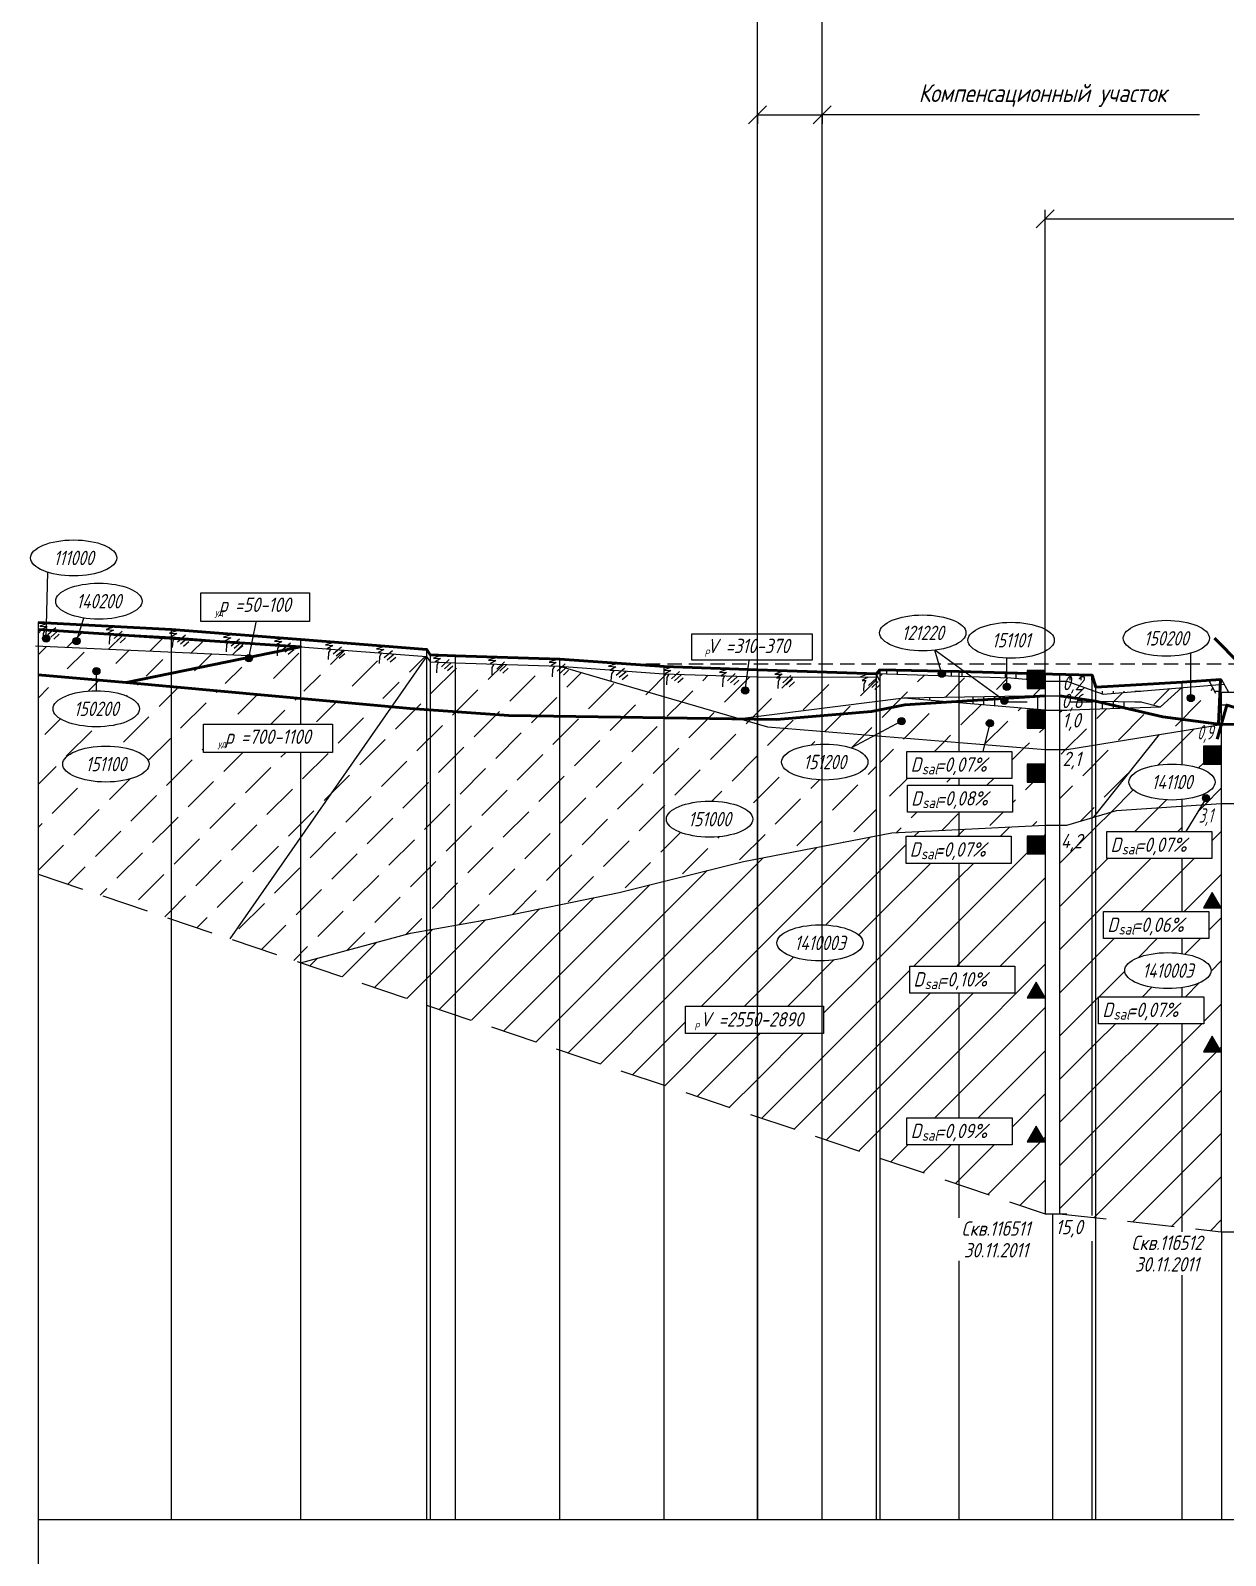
# Model space of a CAD drawing. Extents: x 27 to 1288, y -35 to 667.
# Drawn here: x 633.1 to 799.2, y 297.2 to 509.2 of the extents above; entities that cross this region are included whole.
import ezdxf
from ezdxf.enums import TextEntityAlignment as Align

# ---------------------------------------------------------------- set-up
doc = ezdxf.new("R2010")
doc.units = 0
doc.header["$PDMODE"] = 34
doc.linetypes.add('IZ_HIDDEN', pattern=[3, 2, -1])
doc.linetypes.add('ИИ27003', pattern=[9.5, 6.5, -3])
for name, color, linetype, lineweight in [('ИИ_ГЕОЛОГИЯ_025', 7, 'Continuous', 25), ('ИИ_ГЕОЛОГИЯ_050', 7, 'Continuous', 50), ('ИИ_ГЕОФИЗИКА_025', 7, 'Continuous', 25), ('ИИ_ГИДРОЛОГИЯ_025', 150, 'Continuous', 25), ('ИИ_ПРОФИЛЬ_025', 7, 'Continuous', 25)]:
    doc.layers.add(name, color=color, linetype=linetype, lineweight=lineweight)
doc.layers.add('Профиль', color=7, linetype='Continuous')
doc.layers.add('ТХ-Л', color=140, linetype='Continuous')
doc.styles.add('VNIPISIMPLEXCUR', font='simplex.shx', dxfattribs={"width": 0.8, "oblique": 15})
doc.linetypes.add('ИИ27001', pattern='A,2.5,[1,3dservice.shx,S=1.85,R=180.00002,X=0,Y=0],2.5,-1', length=6)
doc.linetypes.add('ИИ27002', pattern='A,2,-0.6,[1,3dservice.shx,S=0.6,R=30.000013,X=0.9,Y=0],-0.6,[1,3dservice.shx,S=0.6,R=-30.000013,X=0.3,Y=0],-0.6,[1,3dservice.shx,S=0.6,R=209.999975,X=-0.3,Y=0],-0.6,[1,3dservice.shx,S=0.6,R=150.000007,X=-0.9,Y=0],-0.6,2', length=7)
doc.linetypes.add('ИИ27005', pattern='A,2.5,[1,3dservice.shx,S=1.85,R=180.00002,X=0,Y=0],2.5,-2,[4,3dservice.shx,S=0.5,R=0,X=0,Y=0],-2', length=9)
doc.dimstyles.new('ИИ-1000-м-dm$0', dxfattribs={"dimtxt": 2.5, "dimasz": 2.5, "dimexe": 1.25, "dimexo": 0, "dimgap": 1, "dimtad": 1, "dimtoh": 1, "dimzin": 1, "dimdsep": 46, "dimtxsty": 'VNIPISIMPLEXCUR', "dimblk": 'OBLIQUE', "dimcen": 2.5, "dimaunit": 1, "dimazin": 0, "dimtfac": 1, "dimtmove": 1, "dimatfit": 2, "dimfxl": 1, "dimarcsym": 0})
pattern_1 = [(45, (287.0836, -1421.62), (-3, 3), [])]
pattern_2 = [(45, (290.0836, -1421.62), (-3, 3), [5, -2])]
pattern_3 = [(90, (287.0836, -1421.62), (-4.5, 4.5), [3, -6]), (90, (288.5836, -1421.62), (-4.5, 4.5), [3, -6]), (90, (290.0836, -1421.62), (-4.5, 4.5), [3, -6]), (0, (291.5836, -1421.62), (4.5, 4.5), [3, -6]), (0, (291.5836, -1420.12), (4.5, 4.5), [3, -6]), (0, (291.5836, -1418.62), (4.5, 4.5), [3, -6])]

# ---------------------------------------------------------------- blocks, each defined once
blk = doc.blocks.new('ИИ25004')
at = {"linetype": 'Continuous', "lineweight": 25}
blk.add_hatch(color=0, dxfattribs=at).paths.add_polyline_path([(-2.5, 0), (0, 0), (-1.25, 2.17)])
at = {"color": 0, "linetype": 'Continuous', "lineweight": 25}
blk.add_lwpolyline([(-2.5, 0), (0, 0), (-1.25, 2.17)], close=True, dxfattribs=at)
blk = doc.blocks.new('ИИ25010')
at = {"color": 0, "linetype": 'Continuous', "lineweight": 25}
for points in [[(0, 0), (3, 0), (0.5, -1), (2.5, -1), (1, -2), (2, -2), (1.5, -3), (1.5, -5)], [(4.94, -1.23), (2.82, -3.35)], [(5.47, -2.12), (3.7, -3.88)], [(6, -3), (4.59, -4.41)]]:
    blk.add_lwpolyline(points, dxfattribs=at)
blk = doc.blocks.new('ИИ16001')
at = {"linetype": 'Continuous', "lineweight": 25}
h = blk.add_hatch(color=0, dxfattribs=at)
edge = h.paths.add_edge_path()
edge.add_arc((0, 0), 0.5, 0, 360)
at = {"color": 0, "linetype": 'Continuous', "lineweight": 25}
blk.add_circle((0, 0), 0.5, dxfattribs=at)
blk = doc.blocks.new('ИИ25005')
at = {"linetype": 'Continuous', "lineweight": 25}
blk.add_hatch(color=0, dxfattribs=at).paths.add_polyline_path([(0, 0), (0, 2.5), (-2.5, 2.5), (-2.5, 0)])
at = {"color": 0, "linetype": 'Continuous', "lineweight": 25}
blk.add_lwpolyline([(0, 0), (0, 2.5), (-2.5, 2.5), (-2.5, 0)], close=True, dxfattribs=at)
blk = doc.blocks.new('ИИ25020')
at = {"color": 0, "linetype": 'Continuous', "lineweight": 25}
blk.add_ellipse((0, 0), major_axis=(-6, 0), ratio=0.416667, dxfattribs=at)
at = {"color": 0, "linetype": 'Continuous', "style": 'VNIPISIMPLEXCUR', "oblique": 15, "width": 0.75}
blk.add_attdef('INDEX', text='', height=2, dxfattribs=at).set_placement((0, 0), align=Align.MIDDLE_CENTER)
blk = doc.blocks.new('_Oblique')
at = {"color": 0, "linetype": 'ByBlock', "lineweight": -2}
blk.add_line((-0.5, -0.5), (0.5, 0.5), dxfattribs=at)
blk = doc.blocks.new('*D48')
at = {"layer": 'Defpoints', "color": 0, "transparency": 16777216}
for p in [(734.11, 497.67), (743.11, 497.67), (743.11, 497.49)]:
    blk.add_point(p, dxfattribs=at)
at = {"layer": 'ТХ-Л', "color": 0, "lineweight": -2, "transparency": 16777216}
for p, q in [((734.11, 497.67), (734.11, 496.24)), ((734.11, 497.49), (743.11, 497.49)), ((743.11, 497.67), (743.11, 496.24)), ((795.55, 497.49), (743.11, 497.49))]:
    blk.add_line(p, q, dxfattribs=at)
at = {"layer": 'ТХ-Л', "color": 0, "lineweight": -2, "transparency": 16777216, "xscale": 2.5, "yscale": 2.5, "zscale": 2.5, "rotation": 180}
blk.add_blockref('_Oblique', (734.11, 497.49), dxfattribs=at)
at = {"layer": 'ТХ-Л', "color": 0, "lineweight": -2, "transparency": 16777216, "xscale": 2.5, "yscale": 2.5, "zscale": 2.5}
blk.add_blockref('_Oblique', (743.11, 497.49), dxfattribs=at)
at = {"layer": 'ТХ-Л', "color": 0, "transparency": 16777216, "insert": (773.75, 500.16), "char_height": 2.5, "attachment_point": 5, "style": 'VNIPISIMPLEXCUR'}
blk.add_mtext('Компенсационный участок', dxfattribs=at)
blk = doc.blocks.new('*D54')
at = {"layer": 'Defpoints', "color": 0, "transparency": 16777216}
for p in [(834.11, 483.04), (774.11, 419.74), (834.11, 421.72)]:
    blk.add_point(p, dxfattribs=at)
at = {"layer": 'ТХ-Л', "color": 0, "lineweight": -2, "transparency": 16777216}
for p, q in [((804.11, 483.04), (812.19, 494.69)), ((812.19, 494.69), (912.26, 494.69)), ((774.11, 419.74), (774.11, 484.29)), ((834.11, 421.72), (834.11, 484.29)), ((774.11, 483.04), (834.11, 483.04))]:
    blk.add_line(p, q, dxfattribs=at)
at = {"layer": 'ТХ-Л', "color": 0, "lineweight": -2, "transparency": 16777216, "xscale": 2.5, "yscale": 2.5, "zscale": 2.5, "rotation": 180}
blk.add_blockref('_Oblique', (774.11, 483.04), dxfattribs=at)
at = {"layer": 'ТХ-Л', "color": 0, "lineweight": -2, "transparency": 16777216, "xscale": 2.5, "yscale": 2.5, "zscale": 2.5}
blk.add_blockref('_Oblique', (834.11, 483.04), dxfattribs=at)
at = {"layer": 'ТХ-Л', "color": 0, "transparency": 16777216, "insert": (862.22, 497.35), "char_height": 2.5, "attachment_point": 5, "style": 'VNIPISIMPLEXCUR'}
blk.add_mtext('Укрепление береговой траншеи трехмерными георешетками', dxfattribs=at)

msp = doc.modelspace()

# ---------------------------------------------------------------- hatches: boundary and pattern name
at = {"layer": 'ИИ_ГЕОЛОГИЯ_025'}
h = msp.add_hatch(dxfattribs=at)
h.set_pattern_fill('ИИ_СУГЛИНОК', color=256, pattern_type=2)
h.set_pattern_definition(pattern_1)
h.paths.add_polyline_path([(639.84, 425.566), (639.608, 424.818, -0.3285163), (639.959, 424.34, -1), (638.959, 424.34, -0.5054389), (639.608, 424.818), (639.84, 425.566), (636.153, 425.808), (635.429, 425.158, -0.3007819), (635.733, 424.698, -1), (634.733, 424.698, -0.1123886), (634.782, 424.914), (634.808, 425.395), (635.083, 425.878), (634.894, 425.891), (634.585, 425.907), (634.11, 425.942), (634.11, 423.652), (652.61, 422.812), (652.61, 424.726)])
h.paths.add_polyline_path([(652.61, 424.726), (652.61, 422.812), (663.108, 422.335, -0.2246754), (663.523, 422.438), (663.833, 423.988)])
h.paths.add_polyline_path([(663.833, 423.988), (663.523, 422.438, -0.1459782), (663.776, 422.305), (664.403, 422.276), (667.378, 422.883), (667.41, 423.299), (667.672, 423.736)])
h = msp.add_hatch(dxfattribs=at)
h.set_pattern_fill('ИИ_СУПЕСЬ', color=256, pattern_type=2)
h.set_pattern_definition(pattern_2)
h.paths.add_polyline_path([(688.11, 422.192), (670.61, 423.542), (670.61, 417.407), (674.219, 417.055), (683.904, 416.163)])
h.paths.add_polyline_path([(670.61, 423.542), (664.403, 422.276), (663.874, 422.168, -0.1144216), (663.925, 421.948, -1.0269666), (662.926, 421.975), (652.61, 419.87), (652.61, 419.123), (659.709, 418.469), (670.61, 417.407)])
h.paths.add_polyline_path([(652.61, 422.812), (634.11, 423.652), (634.11, 420.828), (642.217, 420.081), (642.222, 421.239, -0.4130224), (641.724, 421.739, -1), (642.724, 421.739, -0.4154058), (642.222, 421.239), (642.217, 420.081), (650.088, 419.356), (652.61, 419.87)])
h = msp.add_hatch(dxfattribs=at)
h.set_pattern_fill('ИИ_СУПЕСЬ', color=256, pattern_type=2)
h.set_pattern_definition(pattern_2)
h.paths.add_polyline_path([(662.926, 421.975, -0.2108082), (663.108, 422.335), (652.61, 422.812), (652.61, 419.87)])
h = msp.add_hatch(dxfattribs=at)
h.set_pattern_fill('ИИ_СУПЕСЬ', color=256, pattern_type=2)
h.set_pattern_definition(pattern_2)
h.paths.add_polyline_path([(670.61, 397.104), (660.746, 382.962), (670.61, 379.637)])
h.paths.add_polyline_path([(688.11, 422.192), (670.61, 397.104), (670.61, 379.637), (685.867, 383.737), (688.11, 384.137)])
h.paths.add_polyline_path([(688.61, 421.442), (688.11, 422.192), (688.11, 384.137), (688.61, 384.226)])
h.paths.add_polyline_path([(692.11, 421.292), (688.61, 421.442), (688.61, 384.226), (692.11, 384.85)])
h.paths.add_polyline_path([(706.61, 420.842), (705.88, 420.865), (705.877, 420.859), (705.377, 420.876), (705.385, 420.88), (692.11, 421.292), (692.11, 384.85), (696.843, 385.693), (706.61, 387.691)])
h = msp.add_hatch(dxfattribs=at)
h.set_pattern_fill('ИИ_СУПЕСЬ', color=256, pattern_type=2)
h.set_pattern_definition(pattern_2)
h.paths.add_polyline_path([(721.11, 416.613), (707.454, 420.596), (706.61, 419.809), (706.61, 387.691), (714.9, 389.387), (721.11, 390.934)])
h.paths.add_polyline_path([(734.11, 412.821), (721.11, 416.613), (721.11, 390.934), (732.183, 393.692), (734.11, 394.065)])
edge = h.paths.add_edge_path(flags=16)
edge.add_ellipse((727.457, 399.582), major_axis=(6, 0), ratio=0.4166667, start_angle=0, end_angle=360)
edge = h.paths.add_edge_path()
edge.add_ellipse((743.463, 407.524), major_axis=(6, 0), ratio=0.4166667, start_angle=180, end_angle=411.90948, ccw=False)
edge.add_ellipse((743.463, 407.524), major_axis=(6, 0), ratio=0.4166667, start_angle=411.90948, end_angle=540, ccw=False)
edge.add_line((747.164, 409.492), (750.361, 411.191))
edge.add_line((750.361, 411.191), (735.524, 412.408))
edge.add_line((735.524, 412.408), (734.11, 412.821))
edge.add_line((734.11, 412.821), (734.11, 394.065))
edge.add_line((734.11, 394.065), (750.61, 397.261))
edge.add_line((750.61, 397.261), (750.61, 411.171))
edge.add_line((750.61, 411.171), (750.361, 411.191))
edge.add_line((750.361, 411.191), (747.164, 409.492))
h = msp.add_hatch(dxfattribs=at)
h.set_pattern_fill('ИИ_СУПЕСЬ', color=256, pattern_type=2)
h.set_pattern_definition(pattern_2)
h.paths.add_polyline_path([(721.11, 419.792), (714.144, 420.297), (713.832, 419.787), (713.745, 418.761), (721.11, 416.613)])
h.paths.add_polyline_path([(734.11, 419.342), (729.563, 419.5), (729.552, 419.48), (729.052, 419.496), (729.085, 419.516), (721.788, 419.769), (721.782, 419.758), (721.282, 419.774), (721.301, 419.786), (721.11, 419.792), (721.11, 416.613), (731.693, 413.526), (734.11, 413.829)])
h.paths.add_polyline_path([(750.61, 419.337), (749.439, 419.338), (749.432, 419.333), (749.291, 419.338), (734.11, 419.342), (734.11, 413.829), (750.61, 415.901)])
h.paths.add_polyline_path([(762.11, 419.417), (760.118, 419.48, -0.4864881), (759.332, 419.505), (751.11, 419.768), (751.11, 415.964), (754.474, 416.386), (762.11, 416.525)])
h.paths.add_polyline_path([(768.787, 418.476), (768.787, 419.186), (763.849, 419.356), (767.596, 416.624), (774.11, 416.742), (774.11, 417.742), (771.61, 417.742), (771.61, 418.964), (769.316, 419.167), (768.787, 419.186), (768.787, 418.476, -0.4142136), (769.287, 417.976, -1), (768.287, 417.976, -0.4142136)])
h.paths.add_polyline_path([(763.849, 419.356), (762.11, 419.417), (762.11, 416.525), (767.596, 416.624)])
h = msp.add_hatch(dxfattribs=at)
h.set_pattern_fill('ИИ_ТОРФ', color=256, pattern_type=2)
h.set_pattern_definition(pattern_3)
h.paths.add_polyline_path([(759.381, 420.154), (751.11, 420.342), (751.11, 419.768), (759.332, 419.505, -0.1596654), (759.235, 419.801, -0.1986836)])
h.paths.add_polyline_path([(762.11, 420.092), (760.105, 420.138, -0.1868995), (760.235, 419.801, -0.1760759), (760.118, 419.48), (762.11, 419.417)])
h.paths.add_polyline_path([(762.867, 420.072), (762.11, 420.092), (762.11, 419.417), (763.849, 419.356)])
h.paths.add_polyline_path([(768.787, 419.913), (762.867, 420.072), (763.849, 419.356), (768.787, 419.186)])
h.paths.add_polyline_path([(771.61, 419.837), (768.787, 419.913), (768.787, 419.186), (769.316, 419.167), (771.61, 418.964)])
h.paths.add_polyline_path([(780.61, 419.592), (776.11, 419.715), (776.11, 418.742), (777.11, 418.742), (780.61, 417.488)], flags=16)
h.paths.add_polyline_path([(775.648, 416.688), (780.191, 416.369), (781.148, 419.94), (776.605, 420.259)], flags=9)
h = msp.add_hatch(dxfattribs=at)
h.set_pattern_fill('ИИ_СУПЕСЬ', color=256, pattern_type=2)
h.set_pattern_definition(pattern_2)
h.paths.add_polyline_path([(780.61, 417.488), (777.11, 418.742), (776.11, 418.742), (776.11, 416.742), (777.11, 416.742), (780.61, 416.059)])
h.paths.add_polyline_path([(793.11, 417.87), (782.146, 416.937), (781.11, 417.308), (781.11, 415.962), (787.421, 415.906), (790.124, 415.186)])
h.paths.add_polyline_path([(775.648, 416.688), (780.191, 416.369), (781.148, 419.94), (776.605, 420.259)], flags=9)
h.paths.add_polyline_path([(775.513, 414.198), (779.98, 413.88), (780.937, 417.451), (776.47, 417.77)], flags=9)
h = msp.add_hatch(dxfattribs=at)
h.set_pattern_fill('ИИ_СУПЕСЬ', color=256, pattern_type=2)
h.set_pattern_definition(pattern_2)
edge = h.paths.add_edge_path()
edge.add_line((652.61, 418.015), (646.346, 418.592))
edge.add_line((646.346, 418.592), (642.213, 418.951))
edge.add_line((642.213, 418.951), (642.206, 417.421))
edge.add_ellipse((642.196, 414.921), major_axis=(6, 0), ratio=0.4166667, start_angle=180, end_angle=449.90287, ccw=False)
edge.add_ellipse((642.196, 414.921), major_axis=(6, 0), ratio=0.4166667, start_angle=449.90287, end_angle=540, ccw=False)
edge.add_line((642.206, 417.421), (642.213, 418.951))
edge.add_line((642.213, 418.951), (634.11, 419.655))
edge.add_line((634.11, 419.655), (634.11, 391.942))
edge.add_line((634.11, 391.942), (652.61, 385.705))
edge.add_line((652.61, 385.705), (652.61, 418.015))
edge = h.paths.add_edge_path(flags=16)
edge.add_ellipse((643.541, 407.24), major_axis=(6, 0), ratio=0.4166667, start_angle=0, end_angle=360)
h.paths.add_polyline_path([(639.264, 405.874), (647.55, 405.606), (648.354, 408.606), (640.068, 408.874)], flags=8)
h = msp.add_hatch(dxfattribs=at)
h.set_pattern_fill('ИИ_СУПЕСЬ', color=256, pattern_type=2)
h.set_pattern_definition(pattern_2)
h.paths.add_polyline_path([(670.61, 416.356), (652.61, 418.015), (652.61, 385.705), (660.746, 382.962), (670.61, 397.104), (670.61, 408.871), (657.099, 408.871), (657.099, 412.776), (670.61, 412.776)])
h = msp.add_hatch(dxfattribs=at)
h.set_pattern_fill('ИИ_ТОРФ', color=256, pattern_type=2)
h.set_pattern_definition(pattern_3)
h.paths.add_polyline_path([(762.11, 416.525), (754.474, 416.386), (762.11, 415.747)])
h.paths.add_polyline_path([(774.11, 416.742), (767.596, 416.624), (768.024, 416.313, -0.725904), (768.928, 416.018, -1), (767.928, 416.018, -0.158813), (768.024, 416.313), (767.596, 416.624), (762.11, 416.525), (762.11, 415.747), (774.11, 414.742)])
h.paths.add_polyline_path([(780.61, 416.059), (777.11, 416.742), (776.11, 416.742), (776.11, 414.742), (780.61, 414.885)], flags=17)
h.paths.add_polyline_path([(787.421, 415.906), (781.11, 415.962), (781.11, 414.901), (790.124, 415.186)])
h.paths.add_polyline_path([(775.513, 414.198), (779.98, 413.88), (780.937, 417.451), (776.47, 417.77)], flags=9)
h = msp.add_hatch(dxfattribs=at)
h.set_pattern_fill('ИИ_СУПЕСЬ', color=256, pattern_type=2)
h.set_pattern_definition(pattern_2)
h.paths.add_polyline_path([(780.61, 414.885), (776.11, 414.742), (776.11, 409.242), (777.11, 409.242), (780.61, 409.813)])
h.paths.add_polyline_path([(781.11, 414.901), (780.61, 414.885), (780.61, 409.813), (781.11, 409.894)])
h.paths.add_polyline_path([(793.11, 417.87), (790.124, 415.186), (781.11, 414.901), (781.11, 409.894), (793.11, 411.85)])
h.paths.add_polyline_path([(798.59, 415.471), (797.18, 418.216), (794.355, 417.976), (794.355, 416.919, -0.4142136), (794.855, 416.419, -1), (793.855, 416.419, -0.4142136), (794.355, 416.919), (794.355, 417.976), (793.11, 417.87), (793.11, 411.85), (798.584, 412.741), (798.59, 412.763)])
h.paths.add_polyline_path([(775.513, 414.198), (779.98, 413.88), (780.937, 417.451), (776.47, 417.77)], flags=9)
h.paths.add_polyline_path([(775.623, 411.505), (779.861, 411.186), (780.818, 414.757), (776.58, 415.076)], flags=9)
h.paths.add_polyline_path([(794.383, 409.833), (798.03, 409.514), (798.987, 413.086), (795.34, 413.405)], flags=9)
h = msp.add_hatch(dxfattribs=at)
h.set_pattern_fill('ИИ_ТОРФ', color=256, pattern_type=2)
h.set_pattern_definition(pattern_3)
h.paths.add_polyline_path([(793.11, 417.87), (793.11, 418.642), (781.11, 417.942), (781.11, 417.308), (782.146, 416.937)])
h.paths.add_polyline_path([(796.838, 418.88), (794.355, 418.722), (794.355, 417.976), (797.18, 418.216)])
h.paths.add_polyline_path([(798.61, 418.992), (796.838, 418.88), (797.18, 418.216), (798.96, 418.367)])
h.paths.add_polyline_path([(798.96, 418.367), (797.18, 418.216), (798.59, 415.471), (798.59, 417.242), (799.59, 417.242)])
h = msp.add_hatch(dxfattribs=at)
h.set_pattern_fill('ИИ_СУПЕСЬ', color=256, pattern_type=2)
h.set_pattern_definition(pattern_2)
h.paths.add_polyline_path([(682.742, 414.496), (673.535, 416.086), (670.61, 416.356), (670.61, 412.776), (675.047, 412.776), (675.047, 408.871), (670.61, 408.871), (670.61, 397.104)])
h = msp.add_hatch(dxfattribs=at)
h.set_pattern_fill('ИИ_СУПЕСЬ', color=256, pattern_type=2)
h.set_pattern_definition(pattern_2)
h.paths.add_polyline_path([(734.11, 413.829), (731.693, 413.526), (734.11, 412.821)])
h.paths.add_polyline_path([(750.61, 415.901), (734.11, 413.829), (734.11, 412.821), (735.524, 412.408), (750.361, 411.191), (750.61, 411.323)])
h.paths.add_polyline_path([(762.11, 415.747), (754.474, 416.386), (751.11, 415.964), (751.11, 411.589), (753.704, 412.968, -0.1227581), (753.646, 413.203, -1), (754.646, 413.203, -0.7813276), (753.704, 412.968), (751.11, 411.589), (751.11, 411.13), (762.11, 410.227)])
h.paths.add_polyline_path([(774.11, 412.242), (771.61, 412.242), (771.61, 414.742), (774.11, 414.742), (762.11, 415.747), (762.11, 410.227), (765.668, 409.935), (766.302, 412.421, -0.3428091), (765.925, 412.905, -1), (766.925, 412.905, -0.489415), (766.302, 412.421), (765.668, 409.935), (774.11, 409.242)])
h = msp.add_hatch(dxfattribs=at)
h.set_pattern_fill('ИИ_СУГЛИНОК', color=256, pattern_type=2)
h.set_pattern_definition(pattern_1)
edge = h.paths.add_edge_path()
edge.add_line((796.09, 409.742), (798.59, 409.742))
edge.add_line((798.59, 409.742), (798.59, 412.742))
edge.add_line((798.59, 412.742), (793.11, 411.85))
edge.add_line((793.11, 411.85), (793.11, 407.176))
edge.add_ellipse((791.735, 404.743), major_axis=(6, 0), ratio=0.4166667, start_angle=283.24655, end_angle=436.75345, ccw=False)
edge.add_line((793.11, 402.309), (793.11, 401.383))
edge.add_line((793.11, 401.383), (795.904, 401.566))
edge.add_line((795.904, 401.566), (796.202, 402.062))
edge.add_arc((796.46, 402.491), 0.5, 180, 238.9952, ccw=False)
edge.add_arc((796.46, 402.491), 0.5, 0, 180, ccw=False)
edge.add_arc((796.46, 402.491), 0.5, -121.0048, 0, ccw=False)
edge.add_line((796.202, 402.062), (795.904, 401.566))
edge.add_line((795.904, 401.566), (798.59, 401.742))
edge.add_line((798.59, 401.742), (798.59, 407.242))
edge.add_line((798.59, 407.242), (796.09, 407.242))
edge.add_line((796.09, 407.242), (796.09, 409.742))
h.paths.add_polyline_path([(794.383, 409.833), (798.03, 409.514), (798.987, 413.086), (795.34, 413.405)], flags=9)
h = msp.add_hatch(dxfattribs=at)
h.set_pattern_fill('ИИ_СУПЕСЬ', color=256, pattern_type=2)
h.set_pattern_definition(pattern_2)
h.paths.add_polyline_path([(780.61, 409.824), (777.11, 409.242), (776.11, 409.242), (776.11, 398.742), (777.11, 398.742), (780.61, 399.777)])
h.paths.add_polyline_path([(781.11, 409.907), (780.61, 409.824), (780.61, 399.777), (780.791, 399.83), (781.11, 400.233)])
h.paths.add_polyline_path([(789.928, 411.371), (781.11, 409.907), (781.11, 400.233)])
h.paths.add_polyline_path([(775.671, 406.139), (779.528, 405.82), (780.485, 409.391), (776.628, 409.71)], flags=9)
h = msp.add_hatch(dxfattribs=at)
h.set_pattern_fill('ИИ_СУГЛИНОК', color=256, pattern_type=2)
h.set_pattern_definition(pattern_1)
edge = h.paths.add_edge_path()
edge.add_ellipse((791.735, 404.743), major_axis=(6, 0), ratio=0.4166667, start_angle=436.75345, end_angle=643.24655, ccw=False)
edge.add_line((793.11, 407.176), (793.11, 411.85))
edge.add_line((793.11, 411.85), (789.892, 411.325))
edge.add_line((789.892, 411.325), (781.11, 400.233))
edge.add_line((781.11, 400.233), (781.11, 399.925))
edge.add_line((781.11, 399.925), (784.029, 400.788))
edge.add_line((784.029, 400.788), (793.11, 401.383))
edge.add_line((793.11, 401.383), (793.11, 402.309))
h = msp.add_hatch(dxfattribs=at)
h.set_pattern_fill('ИИ_СУПЕСЬ', color=256, pattern_type=2)
h.set_pattern_definition(pattern_2)
h.paths.add_polyline_path([(754.889, 408.998), (762.11, 408.998), (762.11, 410.227), (751.11, 411.13), (751.11, 397.358), (752.779, 397.681), (762.11, 398.145), (762.11, 400.546), (754.959, 400.546), (754.959, 404.301), (762.11, 404.301), (762.11, 405.243), (754.889, 405.243)])
h.paths.add_polyline_path([(774.11, 409.242), (765.668, 409.935), (765.429, 408.998), (769.492, 408.998), (769.492, 405.243), (762.11, 405.243), (762.11, 404.301), (769.563, 404.301), (769.563, 400.546), (762.11, 400.546), (762.11, 398.145), (774.11, 398.742)])
h = msp.add_hatch(dxfattribs=at)
h.set_pattern_fill('ИИ_СУГЛИНОК', color=256, pattern_type=2)
h.set_pattern_definition(pattern_1)
h.paths.add_polyline_path([(793.11, 394.106), (782.674, 394.106), (782.674, 397.861), (793.11, 397.861), (793.11, 401.383), (784.029, 400.788), (781.11, 399.925), (781.11, 344.186), (793.11, 342.852), (793.11, 371.156), (781.539, 371.156), (781.539, 374.911), (796.142, 374.911), (796.142, 371.156), (793.11, 371.156), (793.11, 342.852), (798.59, 342.242), (798.59, 401.742), (795.904, 401.566), (793.677, 397.861), (797.277, 397.861), (797.277, 394.106), (793.11, 394.106), (793.11, 386.732), (796.837, 386.732), (796.837, 382.976), (782.234, 382.976), (782.234, 386.732), (793.11, 386.732)])
edge = h.paths.add_edge_path(flags=16)
edge.add_ellipse((791.165, 378.538), major_axis=(6, 0), ratio=0.4166667, start_angle=0, end_angle=360)
h.paths.add_polyline_path([(785.853, 377.172), (796.21, 376.904), (797.014, 379.904), (786.656, 380.172)], flags=24)
h.paths.add_polyline_path([(794.599, 398.282), (797.789, 397.963), (798.746, 401.535), (795.556, 401.854)], flags=9)
h = msp.add_hatch(dxfattribs=at)
h.set_pattern_fill('ИИ_СУГЛИНОК', color=256, pattern_type=2)
h.set_pattern_definition(pattern_1)
h.paths.add_polyline_path([(774.11, 394.742), (771.61, 394.742), (771.61, 397.242), (774.11, 397.242), (774.11, 398.742), (762.11, 398.145), (762.11, 397.199), (769.369, 397.199), (769.369, 393.443), (762.11, 393.443), (762.11, 379.148), (769.882, 379.148), (769.882, 375.393), (762.11, 375.393), (762.11, 358.076), (769.495, 358.076), (769.495, 354.321), (762.11, 354.321), (762.11, 348.788), (774.11, 344.742), (774.11, 354.742), (771.61, 354.742), (772.86, 356.907), (774.11, 354.742), (774.11, 374.742), (771.61, 374.742), (772.86, 376.907), (774.11, 374.742)])
h = msp.add_hatch(dxfattribs=at)
h.set_pattern_fill('ИИ_СУГЛИНОК', color=256, pattern_type=2)
h.set_pattern_definition(pattern_1)
h.paths.add_polyline_path([(777.11, 398.742), (776.11, 398.742), (776.11, 344.742), (781.11, 344.186), (781.11, 399.925)])
h.paths.add_polyline_path([(775.427, 394.728), (779.97, 394.409), (780.927, 397.981), (776.384, 398.3)], flags=9)
h = msp.add_hatch(dxfattribs=at)
h.set_pattern_fill('ИИ_СУГЛИНОК', color=256, pattern_type=2)
h.set_pattern_definition(pattern_1)
h.paths.add_polyline_path([(750.61, 397.261), (734.11, 394.065), (734.11, 373.608), (743.31, 373.608), (743.31, 369.781), (734.11, 369.781), (734.11, 358.228), (750.61, 352.665)])
edge = h.paths.add_edge_path(flags=16)
edge.add_ellipse((742.805, 382.386), major_axis=(6, 0), ratio=0.4166667, start_angle=0, end_angle=360)
h.paths.add_polyline_path([(737.493, 381.02), (747.85, 380.752), (748.654, 383.752), (738.297, 384.02)], flags=24)
h = msp.add_hatch(dxfattribs=at)
h.set_pattern_fill('ИИ_СУГЛИНОК', color=256, pattern_type=2)
h.set_pattern_definition(pattern_1)
h.paths.add_polyline_path([(751.11, 397.358), (750.61, 397.261), (750.61, 352.665), (751.11, 352.497)])
h.paths.add_polyline_path([(762.11, 393.443), (754.766, 393.443), (754.766, 397.199), (762.11, 397.199), (762.11, 398.145), (752.779, 397.681), (751.11, 397.358), (751.11, 352.497), (762.11, 348.788), (762.11, 354.321), (754.892, 354.321), (754.892, 358.076), (762.11, 358.076), (762.11, 375.393), (755.279, 375.393), (755.279, 379.148), (762.11, 379.148)])
h = msp.add_hatch(dxfattribs=at)
h.set_pattern_fill('ИИ_СУГЛИНОК', color=256, pattern_type=2)
h.set_pattern_definition(pattern_1)
h.paths.add_polyline_path([(734.11, 394.065), (732.183, 393.692), (721.11, 390.934), (721.11, 362.611), (734.11, 358.228), (734.11, 369.781), (724.095, 369.781), (724.095, 373.608), (734.11, 373.608)])
h = msp.add_hatch(dxfattribs=at)
h.set_pattern_fill('ИИ_СУГЛИНОК', color=256, pattern_type=2)
h.set_pattern_definition(pattern_1)
h.paths.add_polyline_path([(688.11, 384.137), (685.867, 383.737), (670.61, 379.637), (688.11, 373.737)])
h.paths.add_polyline_path([(688.61, 384.226), (688.11, 384.137), (688.11, 373.737), (688.61, 373.568)])
h.paths.add_polyline_path([(692.11, 384.85), (688.61, 384.226), (688.61, 373.568), (692.11, 372.388)])
h.paths.add_polyline_path([(706.61, 387.691), (696.843, 385.693), (692.11, 384.85), (692.11, 372.388), (706.61, 367.5)])
h.paths.add_polyline_path([(721.11, 390.934), (714.9, 389.387), (706.61, 387.691), (706.61, 367.5), (721.11, 362.611)])

# ---------------------------------------------------------------- linework, layer by layer
at = {"layer": 'ИИ_ГЕОЛОГИЯ_025', "flags": 128}
for points in [[(635.233, 424.698), (635.453, 433.895)], [(639.459, 424.34), (640.453, 427.539)], [(634.11, 425.942), (652.61, 424.942), (670.61, 423.542), (688.11, 422.192), (688.61, 421.442), (692.11, 421.292), (706.61, 420.842), (721.11, 419.792), (734.11, 419.342), (750.86, 419.337)], [(633.767, 423.668), (664.403, 422.276), (670.61, 423.542)], [(759.735, 419.801), (758.761, 423.066)], [(768.428, 416.018), (758.761, 423.066)], [(768.787, 417.976), (768.787, 421.961)], [(794.355, 416.419), (794.355, 422.664)], [(642.206, 420.152), (642.206, 417.421)], [(774.11, 418.742), (769.316, 419.167), (762.11, 419.417), (750.61, 419.784)], [(751.11, 418.831), (750.61, 419.784)], [(774.11, 419.742), (777.11, 419.742)], [(774.11, 418.742), (777.11, 418.742)], [(777.11, 418.742), (782.146, 416.937), (798.96, 418.367)], [(774.11, 416.742), (754.474, 416.386)], [(774.11, 414.742), (754.474, 416.386)], [(774.11, 416.742), (777.11, 416.742)], [(777.11, 416.742), (781.11, 415.962), (787.421, 415.906), (790.124, 415.186)], [(798.59, 417.242), (801.59, 417.242)], [(774.11, 414.742), (777.11, 414.742)], [(776.11, 414.742), (790.124, 415.186)], [(754.146, 413.203), (747.164, 409.492)], [(766.425, 412.905), (765.429, 408.998)], [(777.11, 409.242), (798.59, 412.742)], [(789.928, 411.371), (780.791, 399.83)], [(798.59, 412.742), (801.59, 412.742)], [(774.11, 409.242), (777.11, 409.242)], [(777.11, 398.742), (784.029, 400.788), (798.59, 401.742)], [(796.46, 402.491), (793.677, 397.861)], [(798.59, 401.742), (801.59, 401.742)], [(670.61, 379.637), (685.867, 383.737), (696.843, 385.693), (714.9, 389.387), (732.183, 393.692), (752.779, 397.681), (774.11, 398.742)], [(774.11, 398.742), (777.11, 398.742)], [(774.11, 344.742), (777.11, 344.742)], [(798.59, 342.242), (801.59, 342.242)]]:
    msp.add_lwpolyline(points, dxfattribs=at)
at = {"layer": 'ИИ_ГЕОЛОГИЯ_025', "linetype": 'ИИ27002', "flags": 128}
for points in [[(688.11, 422.192), (660.746, 382.962)], [(706.61, 420.842), (735.524, 412.408), (774.11, 409.242)], [(790.124, 415.186), (793.11, 417.87)], [(754.474, 416.386), (731.693, 413.526)]]:
    msp.add_lwpolyline(points, dxfattribs=at)
at = {"layer": 'ИИ_ГЕОЛОГИЯ_025', "linetype": 'Continuous', "flags": 128}
for points in [[(774.11, 419.742), (774.11, 344.742)], [(776.11, 419.742), (776.11, 344.742)], [(798.59, 417.242), (798.59, 342.242)]]:
    msp.add_lwpolyline(points, dxfattribs=at)
at = {"layer": 'ИИ_ГЕОЛОГИЯ_025', "flags": 128}
for points in [[(754.889, 408.998), (769.492, 408.998), (769.492, 405.243), (754.889, 405.243)], [(754.959, 404.301), (769.563, 404.301), (769.563, 400.546), (754.959, 400.546)], [(754.766, 397.199), (769.369, 397.199), (769.369, 393.443), (754.766, 393.443)], [(782.674, 397.861), (797.277, 397.861), (797.277, 394.106), (782.674, 394.106)], [(782.234, 386.732), (796.837, 386.732), (796.837, 382.976), (782.234, 382.976)], [(755.279, 379.148), (769.882, 379.148), (769.882, 375.393), (755.279, 375.393)], [(781.539, 374.911), (796.142, 374.911), (796.142, 371.156), (781.539, 371.156)], [(754.892, 358.076), (769.495, 358.076), (769.495, 354.321), (754.892, 354.321)]]:
    msp.add_lwpolyline(points, close=True, dxfattribs=at)
at = {"layer": 'ИИ_ГЕОЛОГИЯ_025', "linetype": 'ИИ27003', "flags": 128}
for points in [[(634.11, 391.942), (774.11, 344.742)], [(776.11, 344.742), (798.59, 342.242)]]:
    msp.add_lwpolyline(points, dxfattribs=at)
at = {"layer": 'ИИ_ГЕОЛОГИЯ_050', "linetype": 'ИИ27001', "flags": 128}
for points in [[(634.139, 426.933), (652.639, 425.933), (670.639, 424.533), (688.139, 423.183), (688.639, 422.433), (692.139, 422.283), (706.639, 421.833), (721.139, 420.783), (734.139, 420.333), (750.639, 419.783), (751.139, 420.333), (762.139, 420.083), (775.139, 419.733), (780.639, 419.583), (781.139, 417.933), (793.139, 418.633), (798.491, 418.985), (798.192, 412.774), (800.59, 412.742), (800.6, 418.442), (801.61, 419.642), (805.139, 418.583), (805.11, 421.392)], [(634.11, 419.655), (646.346, 418.592), (670.61, 423.542), (634.11, 425.942)]]:
    msp.add_lwpolyline(points, dxfattribs=at)
at = {"layer": 'ИИ_ГЕОЛОГИЯ_050', "linetype": 'ИИ27005', "flags": 128}
for points in [[(646.346, 418.592), (685.836, 414.953), (699.541, 413.974), (736.748, 413.455), (749.952, 414.552), (754.582, 415.486), (774.11, 416.742)], [(776.11, 416.742), (781.11, 415.962), (790.443, 413.819), (798.59, 412.742)]]:
    msp.add_lwpolyline(points, dxfattribs=at)
at = {"layer": 'ИИ_ГЕОФИЗИКА_025', "flags": 128}
for points in [[(656.757, 431.043), (671.826, 431.043), (671.826, 427.04), (656.757, 427.04)], [(724.987, 425.326), (741.733, 425.326), (741.733, 421.696), (724.987, 421.696)], [(657.099, 412.776), (675.047, 412.776), (675.047, 408.871), (657.099, 408.871)], [(724.095, 373.608), (743.31, 373.608), (743.31, 369.781), (724.095, 369.781)]]:
    msp.add_lwpolyline(points, close=True, dxfattribs=at)
for points in [[(663.425, 421.948), (664.428, 426.961)], [(732.406, 417.472), (732.949, 421.619)]]:
    msp.add_lwpolyline(points, dxfattribs=at)
at = {"layer": 'ИИ_ГИДРОЛОГИЯ_025', "lineweight": 50, "flags": 128}
for points in [[(797.65, 424.723), (801.18, 421.192), (804.727, 424.731)], [(804.114, 414.085), (799.354, 415.442), (797.997, 410.682)]]:
    msp.add_lwpolyline(points, dxfattribs=at)
at = {"layer": 'ИИ_ГИДРОЛОГИЯ_025', "linetype": 'IZ_HIDDEN', "flags": 128}
for points in [[(715.586, 421.192), (805.566, 421.192)], [(796.844, 418.868), (798.595, 415.461), (800.595, 415.461), (803.27, 419.14)]]:
    msp.add_lwpolyline(points, dxfattribs=at)
at = {"layer": 'ИИ_ПРОФИЛЬ_025', "flags": 128}
for points in [[(634.11, 426.942), (634.11, 302.242)], [(634.11, 426.942), (652.61, 425.942), (670.61, 424.542), (688.11, 423.192), (688.61, 422.442), (692.11, 422.292), (706.61, 421.842), (721.11, 420.792), (734.11, 420.342), (750.61, 419.792), (751.11, 420.342), (762.11, 420.092), (775.11, 419.742), (780.61, 419.592), (781.11, 417.942), (793.11, 418.642), (798.61, 418.992), (799.59, 417.242)], [(652.61, 425.942), (652.61, 302.242)], [(670.61, 424.542), (670.61, 412.776)], [(688.11, 423.192), (688.11, 302.242)], [(688.61, 422.442), (688.61, 302.242)], [(692.11, 422.292), (692.11, 302.242)], [(706.61, 421.842), (706.61, 302.242)], [(721.11, 420.792), (721.11, 302.242)], [(734.11, 420.342), (734.11, 373.608)], [(750.61, 419.792), (750.61, 302.242)], [(751.11, 420.342), (751.11, 302.242)], [(762.11, 420.092), (762.11, 408.998)], [(780.61, 419.592), (780.61, 344.485)], [(781.11, 417.942), (781.11, 302.242)], [(793.11, 418.642), (793.11, 407.149)], [(670.61, 408.871), (670.61, 302.242)], [(762.11, 405.243), (762.11, 404.301)], [(793.11, 402.337), (793.11, 397.861)], [(762.11, 400.546), (762.11, 397.199)], [(762.11, 393.443), (762.11, 379.148)], [(793.11, 394.106), (793.11, 386.732)], [(793.11, 382.976), (793.11, 380.903)], [(762.11, 375.393), (762.11, 358.076)], [(793.11, 376.173), (793.11, 374.911)], [(793.11, 371.156), (793.11, 342.206)], [(734.11, 369.781), (734.11, 302.242)], [(762.11, 354.321), (762.11, 344.174)], [(775.11, 344.742), (775.11, 302.242)], [(798.61, 342.242), (798.61, 302.242)], [(780.61, 340.913), (780.61, 302.242)], [(762.11, 338.174), (762.11, 302.242)], [(793.11, 336.206), (793.11, 302.242)], [(634.11, 302.242), (934.11, 302.242)], [(634.11, 302.242), (634.11, 39.242)]]:
    msp.add_lwpolyline(points, dxfattribs=at)
at = {"layer": 'Профиль'}
msp.add_lwpolyline([(634.11, 426.942), (652.61, 425.942), (670.61, 424.542), (688.11, 423.192), (688.61, 422.442), (692.11, 422.292), (706.61, 421.842), (721.11, 420.792), (734.11, 420.342), (750.61, 419.792), (751.11, 420.342), (762.11, 420.092), (775.11, 419.742), (780.61, 419.592), (781.11, 417.942), (793.11, 418.642), (798.61, 418.992), (799.59, 417.242)], dxfattribs=at)
at = {"layer": 'ТХ-Л'}
for p, q in [((734.11, 302.242), (734.11, 544.962)), ((743.11, 302.242), (743.11, 523.047))]:
    msp.add_line(p, q, dxfattribs=at)

# ---------------------------------------------------------------- block references
at = {"layer": 'ИИ_ГЕОЛОГИЯ_025'}
for p, values in [((639.06, 435.893), {'INDEX': '111000'}), ((642.561, 429.879), {'INDEX': '140200'}), ((757.094, 425.468), {'INDEX': '121220'}), ((769.376, 424.449), {'INDEX': '151101'}), ((790.94, 424.719), {'INDEX': '150200'}), ((642.196, 414.921), {'INDEX': '150200'}), ((643.541, 407.24), {'INDEX': '151100'}), ((743.463, 407.524), {'INDEX': '151200'}), ((791.735, 404.743), {'INDEX': '141100'}), ((727.457, 399.582), {'INDEX': '151000'}), ((742.805, 382.386), {'INDEX': '141000Э'}), ((791.165, 378.538), {'INDEX': '141000Э'})]:
    msp.add_blockref('ИИ25020', p, dxfattribs=at).add_auto_attribs(values)
for p, xscale, yscale, zscale, rotation in [((634.139, 426.933), 0.4999999999999999, 0.4999999999999999, 0.4999999999999999, 356.92837677), ((643.371, 426.437), 0.4999999999999999, 0.4999999999999999, 0.4999999999999999, 356.92837677), ((652.194, 425.97), 0.5, 0.5, 0.5, 355.60373585), ((659.69, 425.397), 0.5, 0.5, 0.5, 355.60373585), ((666.777, 424.852), 0.5, 0.5, 0.5, 355.60373585), ((673.865, 424.307), 0.5, 0.5, 0.5, 355.60373585), ((680.952, 423.763), 0.5, 0.5, 0.5, 355.60373585), ((688.829, 422.467), 0.5, 0.5, 0.5, 358.04302399), ((696.509, 422.17), 0.5, 0.5, 0.5, 358.04302399), ((704.912, 421.892), 0.5, 0.5, 0.5, 358.04302399), ((713.212, 421.345), 0.5, 0.5, 0.5, 355.12906326), ((720.814, 420.789), 0.5, 0.5, 0.5, 358.17609509), ((728.584, 420.512), 0.5, 0.5, 0.5, 358.17609509), ((736.295, 420.254), 0.5, 0.5, 0.5, 358.17609509), ((748.199, 419.873), 0.5, 0.5, 0.5, 358.17609509)]:
    msp.add_blockref('ИИ25010', p, dxfattribs=dict(at, xscale=xscale, yscale=yscale, zscale=zscale, rotation=rotation))
for name, p in [('ИИ16001', (635.233, 424.698)), ('ИИ16001', (639.459, 424.34)), ('ИИ16001', (642.218, 420.152)), ('ИИ16001', (759.735, 419.801)), ('ИИ25005', (774.11, 417.742)), ('ИИ16001', (768.787, 417.976)), ('ИИ16001', (768.428, 416.018)), ('ИИ16001', (794.355, 416.419)), ('ИИ16001', (754.146, 413.203)), ('ИИ16001', (766.425, 412.905)), ('ИИ25005', (774.11, 412.242)), ('ИИ25005', (798.59, 407.242)), ('ИИ25005', (774.11, 404.742)), ('ИИ16001', (796.46, 402.491)), ('ИИ25005', (774.11, 394.742)), ('ИИ25004', (798.59, 387.242)), ('ИИ25004', (774.11, 374.742)), ('ИИ25004', (798.59, 367.242)), ('ИИ25004', (774.11, 354.742))]:
    msp.add_blockref(name, p, dxfattribs=at)
at = {"layer": 'ИИ_ГЕОФИЗИКА_025'}
for p in [(663.425, 421.948), (732.406, 417.472)]:
    msp.add_blockref('ИИ16001', p, dxfattribs=at)

# ---------------------------------------------------------------- texts
at = {"layer": 'ИИ_ГЕОЛОГИЯ_025', "style": 'VNIPISIMPLEXCUR', "oblique": 15}
for s, width, p in [('0,2', 0.8, (776.505, 418.504)), ('0,6', 0.8, (776.37, 416.015)), ('1,0', 0.8, (776.48, 413.321)), ('0,9', 0.6, (795.24, 411.65)), ('2,1', 0.8, (776.528, 407.956)), ('3,1', 0.6, (795.456, 400.099)), ('4,2', 0.8, (776.284, 396.545)), ('15,0', 0.8, (775.554, 342.89))]:
    msp.add_text(s, height=2, dxfattribs=dict(at, width=width)).set_placement(p, align=Align.MIDDLE_LEFT)
at = {"layer": 'ИИ_ГЕОЛОГИЯ_025', "style": 'VNIPISIMPLEXCUR', "oblique": 15, "width": 0.8}
for s, height, p in [('D  =0,07%%%', 2, (755.407, 406.17)), ('sal', 1.5, (756.956, 405.81)), ('D  =0,08%%%', 2, (755.478, 401.473)), ('sal', 1.5, (757.026, 401.113)), ('D  =0,07%%%', 2, (755.284, 394.371)), ('D  =0,07%%%', 2, (783.192, 395.034)), ('sal', 1.5, (756.833, 394.011)), ('sal', 1.5, (784.741, 394.673)), ('D  =0,06%%%', 2, (782.752, 383.904)), ('sal', 1.5, (784.301, 383.544)), ('D  =0,10%%%', 2, (755.797, 376.32)), ('sal', 1.5, (757.346, 375.96)), ('D  =0,07%%%', 2, (782.057, 372.084)), ('sal', 1.5, (783.606, 371.723)), ('D  =0,09%%%', 2, (755.41, 355.248)), ('sal', 1.5, (756.959, 354.888))]:
    msp.add_text(s, height=height, dxfattribs=at).set_placement(p)
for s, p in [('Скв.11б511', (767.26, 343.674)), ('Скв.11б512', (791.025, 341.706)), ('30.11.2011', (767.26, 340.674)), ('30.11.2011', (791.025, 338.706))]:
    msp.add_text(s, height=2, dxfattribs=at).set_placement(p, align=Align.TOP_CENTER)
at = {"layer": 'ИИ_ГЕОФИЗИКА_025', "style": 'VNIPISIMPLEXCUR', "oblique": 15, "width": 0.8}
for s, height, p in [('р =50-100', 2, (664.261, 429.384)), ('уд', 1, (659.266, 428.325)), ('V =310-370', 2, (732.867, 423.653)), ('P', 1, (727.059, 422.644)), ('р =700-1100', 2, (666.063, 411.044)), ('уд', 1, (659.657, 410.058)), ('P', 1, (725.653, 370.747)), ('V =2550-2890', 2, (733.317, 371.762))]:
    msp.add_text(s, height=height, dxfattribs=at).set_placement(p, align=Align.MIDDLE_CENTER)

# ---------------------------------------------------------------- dimensions: what is measured, and where the dimension line sits
at = {"layer": 'ТХ-Л'}
dim = msp.add_linear_dim(base=(834.11, 483.043), p1=(774.11, 419.742), p2=(834.11, 421.722), text='Укрепление береговой траншеи трехмерными георешетками', dimstyle='ИИ-1000-м-dm$0', override={"dimlfac": 1, "dimtxsty": 'VNIPISIMPLEXCUR', "dimtolj": 0}, dxfattribs=at)
dim.commit()
dim.dimension.update_dxf_attribs({"geometry": '*D54', "text_midpoint": (813.191, 494.687), "dimtype": 160})
dim = msp.add_linear_dim(base=(743.11, 497.489), p1=(734.11, 497.667), p2=(743.11, 497.667), text='Компенсационный участок', dimstyle='ИИ-1000-м-dm$0', dxfattribs=at)
dim.commit()
dim.dimension.update_dxf_attribs({"geometry": '*D48', "text_midpoint": (773.752, 497.489), "dimtype": 160})

doc.saveas('drawing.dxf')
